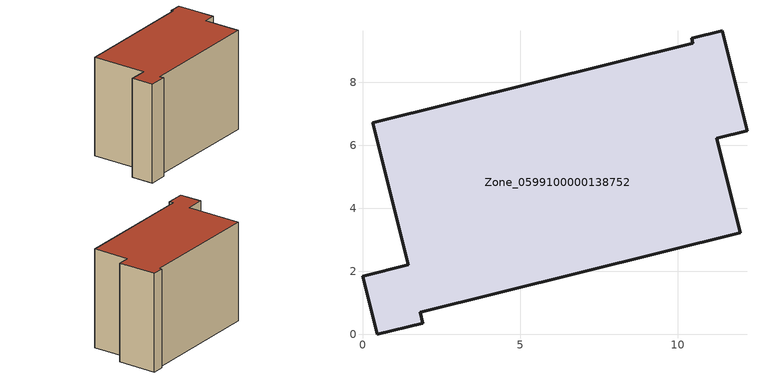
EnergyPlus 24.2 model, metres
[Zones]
Zone_0599100000138752
 floor ground (C_G): 0.47,0 0,1.85 1.45,2.21 0.32,6.71 10.48,9.24 10.44,9.4 11.41,9.64 12.2,6.46 11.24,6.22 11.99,3.23 1.83,0.71 1.91,0.36 z0
 wall outside (C_F): 0,1.85 0.47,0 1.91,0.36 1.83,0.71 11.99,3.23 11.24,6.22 12.2,6.46 11.41,9.64 10.44,9.4 10.48,9.24 0.32,6.71 1.45,2.21 0,1.85 z0:8.45
 roof outside (C_R): 11.24,6.22 12.2,6.46 11.41,9.64 10.44,9.4 10.48,9.24 0.32,6.71 1.45,2.21 0,1.85 0.47,0 1.91,0.36 1.83,0.71 11.99,3.23 z8.45
[BUILDING]
Pand.0599100000138752: North Axis=0; Terrain=City; Loads Convergence Tolerance Value=0.04; Temperature Convergence Tolerance Value=0.4; Solar Distribution=FullExterior; Maximum Number of Warmup Days=25; Minimum Number of Warmup Days=1
[Site:Location]
Rotterdam.The.Hague.AP_ZH_NLD Design_Conditions: Latitude=51.96; Longitude=4.45; Time Zone=1; Elevation=-4.5
[SITE:GROUNDTEMPERATURE:BUILDINGSURFACE]
18, 18, 18, 18, 18, 18, 18, 18, 18, 18, 18, 18
[MATERIAL] Thermal Absorptance=0.9; Solar Absorptance=0.7; Visible Absorptance=0.7
Name | Roughness | Thickness | Conductivity | Density | Specific Heat
G.TI.1975-1991 | MediumSmooth | 0.15 | 0.288461 | 540 | 1210
F.TI.1975-1991 | Rough | 0.3 | 0.230769 | 1920 | 840
R.TI.1975-1991 | MediumRough | 0.2 | 0.153846 | 1500 | 1000
[CONSTRUCTION]
C_G: G.TI.1975-1991
C_F: F.TI.1975-1991
C_R: R.TI.1975-1991
[ZONE]
Zone_0599100000138752: Type=1; Multiplier=1; Ceiling Height=Autocalculate; Volume=Autocalculate; Floor Area=autocalculate; Part of Total Floor Area=Yes
[ZONEINFILTRATION:DESIGNFLOWRATE]
Infil_Zone_0599100000138752: Zone or ZoneList or Space or SpaceList=Zone_0599100000138752; Schedule=AlwaysOn; Design Flow Rate Calculation Method=Flow/Area; Flow Rate per Floor Area=0.003; Constant Term Coefficient=1; Temperature Term Coefficient=0; Velocity Term Coefficient=0; Velocity Squared Term Coefficient=0
[HVACTEMPLATE:ZONE:IDEALLOADSAIRSYSTEM]
Zone_0599100000138752: Maximum Heating Supply Air Temperature=50; Minimum Cooling Supply Air Temperature=13; Maximum Heating Supply Air Humidity Ratio=0.0156; Minimum Cooling Supply Air Humidity Ratio=0.0077; Heating Limit=NoLimit; Cooling Limit=NoLimit; Dehumidification Control Type=ConstantSensibleHeatRatio; Cooling Sensible Heat Ratio=0.7; Dehumidification Setpoint=60; Humidification Control Type=None; Humidification Setpoint=30; Outdoor Air Method=None; Outdoor Air Flow Rate per Person=0.00944; Outdoor Air Flow Rate per Zone Floor Area=0; Outdoor Air Flow Rate per Zone=0; Demand Controlled Ventilation Type=None; Outdoor Air Economizer Type=NoEconomizer; Heat Recovery Type=None; Sensible Heat Recovery Effectiveness=0.7; Latent Heat Recovery Effectiveness=0.65
[ZONECONTROL:THERMOSTAT]
ThermostatControl_Zone_0599100000138752: Zone or ZoneList=Zone_0599100000138752; Control Type Schedule=DualSetpointControlType; Control 1=Thermostat_Zone_0599100000138752; Temperature Difference Between Cutout And Setpoint=0
[THERMOSTATSETPOINT:DUALSETPOINT]
Thermostat_Zone_0599100000138752: Heating Setpoint Temperature Schedule=HeatingSetpoint_Zone_0599100000138752; Cooling Setpoint Temperature Schedule=CoolingSetpoint_Zone_0599100000138752
[SCHEDULE:COMPACT]
HeatingSetpoint_Zone_0599100000138752: Through: 12/31, For: AllDays, Until: 24:00, 21
CoolingSetpoint_Zone_0599100000138752: Through: 12/31, For: AllDays, Until: 24:00, 24
DualSetpointControlType: Through: 12/31, For: AllDays, Until: 24:00, 4
AlwaysOn: Through: 12/31, For: AllDays, Until: 24:00, 1
